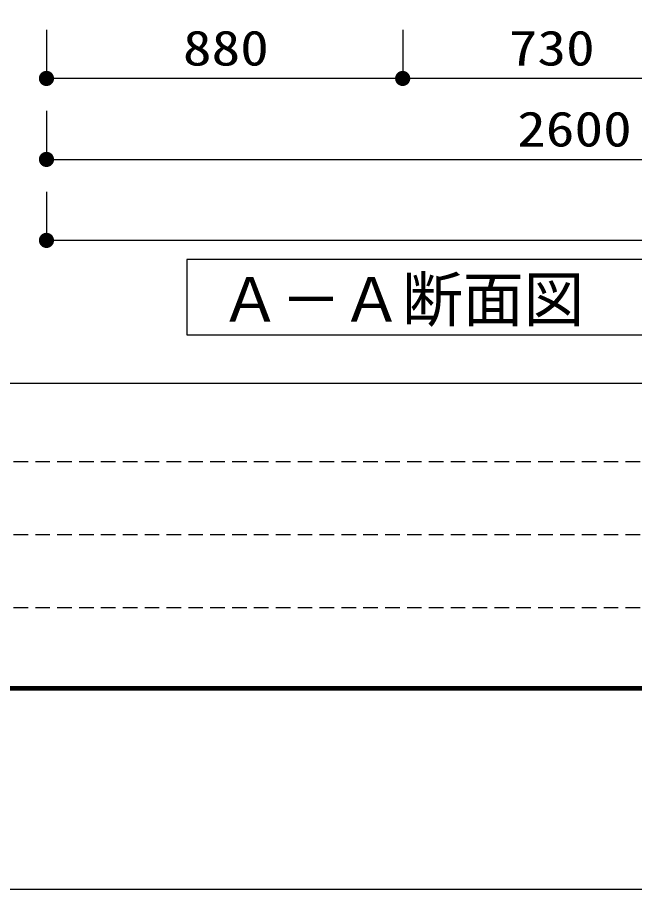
# Model space of a CAD drawing. Units: millimetres, scale not verified. Extents: x -21929 to 8910, y -6308 to 6308.
# Drawn here: x -6320 to -4796, y -6308 to -4154 of the extents above; entities that cross this region are included whole.
import ezdxf
from ezdxf.enums import TextEntityAlignment as Align

# ---------------------------------------------------------------- set-up
doc = ezdxf.new("R2010")
doc.units = ezdxf.units.MM
doc.header["$LTSCALE"] = 30
doc.linetypes.add('DASHED1', pattern=[1.8, 1.2, -0.6])
for name, color, linetype, lineweight in [('0-6_機器', 3, 'Continuous', 25), ('1-6_00クル-フ-6寸法', 132, 'Continuous', 25), ('1-9_図面枠', 7, 'Continuous', 25), ('1-A_Axis_waku', 7, 'Continuous', 25)]:
    doc.layers.add(name, color=color, linetype=linetype, lineweight=lineweight)
doc.styles.add('ＭＳ ゴシック', font='')
doc.styles.get('ＭＳ ゴシック').set_extended_font_data('MS Gothic')

msp = doc.modelspace()

# ---------------------------------------------------------------- linework, layer by layer
at = {"layer": '0-6_機器'}
msp.add_lwpolyline([(-3872.27, -4937.72), (-3872.27, -4751.41), (-5901.6, -4751.41), (-5901.6, -4937.72)], close=True, dxfattribs=at)
at = {"layer": '1-6_00クル-フ-6寸法', "color": 4}
for p, q in [((-6248.7, -4184.16), (-6248.7, -4304.16)), ((-5368.7, -4184.16), (-5368.7, -4304.16)), ((-5368.7, -4184.16), (-5368.7, -4304.16)), ((-5368.7, -4304.16), (-6248.7, -4304.16)), ((-4638.7, -4304.16), (-5368.7, -4304.16)), ((-6248.7, -4384.16), (-6248.7, -4504.16)), ((-6248.7, -4504.16), (-3648.7, -4504.16)), ((-6248.7, -4584.16), (-6248.7, -4704.16)), ((-2868.67, -4704.16), (-6248.7, -4704.16))]:
    msp.add_line(p, q, dxfattribs=at)
at = {"layer": '1-6_00クル-フ-6寸法'}
for points in [[(-6248.7, -4304.16), (-6256.68, -4287.2), (-6254.49, -4286.33)], [(-6248.7, -4304.16), (-6254.49, -4286.33), (-6252.21, -4285.75)], [(-6248.7, -4304.16), (-6252.21, -4285.75), (-6249.88, -4285.45)], [(-6248.7, -4304.16), (-6249.88, -4285.45), (-6247.52, -4285.45)], [(-6248.7, -4304.16), (-6247.52, -4285.45), (-6245.19, -4285.75)], [(-6248.7, -4304.16), (-6245.19, -4285.75), (-6242.9, -4286.33)], [(-6248.7, -4304.16), (-6242.9, -4286.33), (-6240.72, -4287.2)], [(-5368.7, -4304.16), (-5376.68, -4287.2), (-5374.49, -4286.33)], [(-5368.7, -4304.16), (-5376.68, -4287.2), (-5374.49, -4286.33)], [(-5368.7, -4304.16), (-5374.49, -4286.33), (-5372.21, -4285.75)], [(-5368.7, -4304.16), (-5374.49, -4286.33), (-5372.21, -4285.75)], [(-5368.7, -4304.16), (-5372.21, -4285.75), (-5369.88, -4285.45)], [(-5368.7, -4304.16), (-5372.21, -4285.75), (-5369.88, -4285.45)], [(-5368.7, -4304.16), (-5369.88, -4285.45), (-5367.52, -4285.45)], [(-5368.7, -4304.16), (-5369.88, -4285.45), (-5367.52, -4285.45)], [(-5368.7, -4304.16), (-5367.52, -4285.45), (-5365.19, -4285.75)], [(-5368.7, -4304.16), (-5367.52, -4285.45), (-5365.19, -4285.75)], [(-5368.7, -4304.16), (-5365.19, -4285.75), (-5362.91, -4286.33)], [(-5368.7, -4304.16), (-5365.19, -4285.75), (-5362.91, -4286.33)], [(-5368.7, -4304.16), (-5362.91, -4286.33), (-5360.72, -4287.2)], [(-5368.7, -4304.16), (-5362.91, -4286.33), (-5360.72, -4287.2)], [(-6248.7, -4304.16), (-6267.45, -4304.16), (-6267.3, -4301.81)], [(-6248.7, -4304.16), (-6267.3, -4306.51), (-6267.45, -4304.16)], [(-6248.7, -4304.16), (-6267.3, -4301.81), (-6266.86, -4299.5)], [(-6248.7, -4304.16), (-6266.86, -4308.83), (-6267.3, -4306.51)], [(-6248.7, -4304.16), (-6266.86, -4299.5), (-6266.13, -4297.26)], [(-6248.7, -4304.16), (-6266.13, -4311.07), (-6266.86, -4308.83)], [(-6248.7, -4304.16), (-6266.13, -4297.26), (-6265.13, -4295.13)], [(-6248.7, -4304.16), (-6265.13, -4313.2), (-6266.13, -4311.07)], [(-6248.7, -4304.16), (-6265.13, -4295.13), (-6263.87, -4293.14)], [(-6248.7, -4304.16), (-6263.87, -4315.18), (-6265.13, -4313.2)], [(-6248.7, -4304.16), (-6263.87, -4293.14), (-6262.37, -4291.33)], [(-6248.7, -4304.16), (-6262.37, -4317), (-6263.87, -4315.18)], [(-6248.7, -4304.16), (-6262.37, -4291.33), (-6260.65, -4289.72)], [(-6248.7, -4304.16), (-6260.65, -4318.61), (-6262.37, -4317)], [(-6248.7, -4304.16), (-6260.65, -4289.72), (-6258.75, -4288.33)], [(-6248.7, -4304.16), (-6258.75, -4319.99), (-6260.65, -4318.61)], [(-6248.7, -4304.16), (-6258.75, -4288.33), (-6256.68, -4287.2)], [(-6248.7, -4304.16), (-6256.68, -4321.13), (-6258.75, -4319.99)], [(-6248.7, -4304.16), (-6254.49, -4322), (-6256.68, -4321.13)], [(-6248.7, -4304.16), (-6252.21, -4322.58), (-6254.49, -4322)], [(-6248.7, -4304.16), (-6249.88, -4322.88), (-6252.21, -4322.58)], [(-6248.7, -4304.16), (-6247.52, -4322.88), (-6249.88, -4322.88)], [(-6248.7, -4304.16), (-6240.72, -4287.2), (-6238.65, -4288.33)], [(-6248.7, -4304.16), (-6238.65, -4288.33), (-6236.75, -4289.72)], [(-6248.7, -4304.16), (-6236.75, -4289.72), (-6235.03, -4291.33)], [(-6248.7, -4304.16), (-6235.03, -4291.33), (-6233.53, -4293.14)], [(-6248.7, -4304.16), (-6233.53, -4293.14), (-6232.27, -4295.13)], [(-6248.7, -4304.16), (-6232.27, -4295.13), (-6231.27, -4297.26)], [(-6248.7, -4304.16), (-6231.27, -4297.26), (-6230.54, -4299.5)], [(-6248.7, -4304.16), (-6230.54, -4299.5), (-6230.1, -4301.81)], [(-6248.7, -4304.16), (-6230.1, -4301.81), (-6229.95, -4304.16)], [(-6248.7, -4304.16), (-6245.19, -4322.58), (-6247.52, -4322.88)], [(-6248.7, -4304.16), (-6242.9, -4322), (-6245.19, -4322.58)], [(-6248.7, -4304.16), (-6240.72, -4321.13), (-6242.9, -4322)], [(-6248.7, -4304.16), (-6238.65, -4319.99), (-6240.72, -4321.13)], [(-6248.7, -4304.16), (-6236.75, -4318.61), (-6238.65, -4319.99)], [(-6248.7, -4304.16), (-6235.03, -4317), (-6236.75, -4318.61)], [(-6248.7, -4304.16), (-6233.53, -4315.18), (-6235.03, -4317)], [(-6248.7, -4304.16), (-6232.27, -4313.2), (-6233.53, -4315.18)], [(-6248.7, -4304.16), (-6231.27, -4311.07), (-6232.27, -4313.2)], [(-6248.7, -4304.16), (-6230.54, -4308.83), (-6231.27, -4311.07)], [(-6248.7, -4304.16), (-6230.1, -4306.51), (-6230.54, -4308.83)], [(-6248.7, -4304.16), (-6229.95, -4304.16), (-6230.1, -4306.51)], [(-5368.7, -4304.16), (-5387.45, -4304.16), (-5387.3, -4301.81)], [(-5368.7, -4304.16), (-5387.45, -4304.16), (-5387.3, -4301.81)], [(-5368.7, -4304.16), (-5387.3, -4306.51), (-5387.45, -4304.16)], [(-5368.7, -4304.16), (-5387.3, -4306.51), (-5387.45, -4304.16)], [(-5368.7, -4304.16), (-5387.3, -4301.81), (-5386.86, -4299.5)], [(-5368.7, -4304.16), (-5387.3, -4301.81), (-5386.86, -4299.5)], [(-5368.7, -4304.16), (-5386.86, -4308.83), (-5387.3, -4306.51)], [(-5368.7, -4304.16), (-5386.86, -4308.83), (-5387.3, -4306.51)], [(-5368.7, -4304.16), (-5386.86, -4299.5), (-5386.13, -4297.26)], [(-5368.7, -4304.16), (-5386.86, -4299.5), (-5386.13, -4297.26)], [(-5368.7, -4304.16), (-5386.13, -4311.07), (-5386.86, -4308.83)], [(-5368.7, -4304.16), (-5386.13, -4311.07), (-5386.86, -4308.83)], [(-5368.7, -4304.16), (-5386.13, -4297.26), (-5385.13, -4295.13)], [(-5368.7, -4304.16), (-5386.13, -4297.26), (-5385.13, -4295.13)], [(-5368.7, -4304.16), (-5385.13, -4313.2), (-5386.13, -4311.07)], [(-5368.7, -4304.16), (-5385.13, -4313.2), (-5386.13, -4311.07)], [(-5368.7, -4304.16), (-5385.13, -4295.13), (-5383.87, -4293.14)], [(-5368.7, -4304.16), (-5385.13, -4295.13), (-5383.87, -4293.14)], [(-5368.7, -4304.16), (-5383.87, -4315.18), (-5385.13, -4313.2)], [(-5368.7, -4304.16), (-5383.87, -4315.18), (-5385.13, -4313.2)], [(-5368.7, -4304.16), (-5383.87, -4293.14), (-5382.37, -4291.33)], [(-5368.7, -4304.16), (-5383.87, -4293.14), (-5382.37, -4291.33)], [(-5368.7, -4304.16), (-5382.37, -4317), (-5383.87, -4315.18)], [(-5368.7, -4304.16), (-5382.37, -4317), (-5383.87, -4315.18)], [(-5368.7, -4304.16), (-5382.37, -4291.33), (-5380.65, -4289.72)], [(-5368.7, -4304.16), (-5382.37, -4291.33), (-5380.65, -4289.72)], [(-5368.7, -4304.16), (-5380.65, -4318.61), (-5382.37, -4317)], [(-5368.7, -4304.16), (-5380.65, -4318.61), (-5382.37, -4317)], [(-5368.7, -4304.16), (-5380.65, -4289.72), (-5378.75, -4288.33)], [(-5368.7, -4304.16), (-5380.65, -4289.72), (-5378.75, -4288.33)], [(-5368.7, -4304.16), (-5378.75, -4319.99), (-5380.65, -4318.61)], [(-5368.7, -4304.16), (-5378.75, -4319.99), (-5380.65, -4318.61)], [(-5368.7, -4304.16), (-5378.75, -4288.33), (-5376.68, -4287.2)], [(-5368.7, -4304.16), (-5378.75, -4288.33), (-5376.68, -4287.2)], [(-5368.7, -4304.16), (-5376.68, -4321.13), (-5378.75, -4319.99)], [(-5368.7, -4304.16), (-5376.68, -4321.13), (-5378.75, -4319.99)], [(-5368.7, -4304.16), (-5374.49, -4322), (-5376.68, -4321.13)], [(-5368.7, -4304.16), (-5374.49, -4322), (-5376.68, -4321.13)], [(-5368.7, -4304.16), (-5372.21, -4322.58), (-5374.49, -4322)], [(-5368.7, -4304.16), (-5372.21, -4322.58), (-5374.49, -4322)], [(-5368.7, -4304.16), (-5369.88, -4322.88), (-5372.21, -4322.58)], [(-5368.7, -4304.16), (-5369.88, -4322.88), (-5372.21, -4322.58)], [(-5368.7, -4304.16), (-5367.52, -4322.88), (-5369.88, -4322.88)], [(-5368.7, -4304.16), (-5367.52, -4322.88), (-5369.88, -4322.88)], [(-5368.7, -4304.16), (-5360.72, -4287.2), (-5358.65, -4288.33)], [(-5368.7, -4304.16), (-5360.72, -4287.2), (-5358.65, -4288.33)], [(-5368.7, -4304.16), (-5358.65, -4288.33), (-5356.75, -4289.72)], [(-5368.7, -4304.16), (-5358.65, -4288.33), (-5356.75, -4289.72)], [(-5368.7, -4304.16), (-5356.75, -4289.72), (-5355.03, -4291.33)], [(-5368.7, -4304.16), (-5356.75, -4289.72), (-5355.03, -4291.33)], [(-5368.7, -4304.16), (-5355.03, -4291.33), (-5353.53, -4293.14)], [(-5368.7, -4304.16), (-5355.03, -4291.33), (-5353.53, -4293.14)], [(-5368.7, -4304.16), (-5353.53, -4293.14), (-5352.27, -4295.13)], [(-5368.7, -4304.16), (-5353.53, -4293.14), (-5352.27, -4295.13)], [(-5368.7, -4304.16), (-5352.27, -4295.13), (-5351.27, -4297.26)], [(-5368.7, -4304.16), (-5352.27, -4295.13), (-5351.27, -4297.26)], [(-5368.7, -4304.16), (-5351.27, -4297.26), (-5350.54, -4299.5)], [(-5368.7, -4304.16), (-5351.27, -4297.26), (-5350.54, -4299.5)], [(-5368.7, -4304.16), (-5350.54, -4299.5), (-5350.1, -4301.81)], [(-5368.7, -4304.16), (-5350.54, -4299.5), (-5350.1, -4301.81)], [(-5368.7, -4304.16), (-5350.1, -4301.81), (-5349.95, -4304.16)], [(-5368.7, -4304.16), (-5350.1, -4301.81), (-5349.95, -4304.16)], [(-5368.7, -4304.16), (-5365.19, -4322.58), (-5367.52, -4322.88)], [(-5368.7, -4304.16), (-5362.91, -4322), (-5365.19, -4322.58)], [(-5368.7, -4304.16), (-5360.72, -4321.13), (-5362.91, -4322)], [(-5368.7, -4304.16), (-5358.65, -4319.99), (-5360.72, -4321.13)], [(-5368.7, -4304.16), (-5356.75, -4318.61), (-5358.65, -4319.99)], [(-5368.7, -4304.16), (-5355.03, -4317), (-5356.75, -4318.61)], [(-5368.7, -4304.16), (-5353.53, -4315.18), (-5355.03, -4317)], [(-5368.7, -4304.16), (-5352.27, -4313.2), (-5353.53, -4315.18)], [(-5368.7, -4304.16), (-5351.27, -4311.07), (-5352.27, -4313.2)], [(-5368.7, -4304.16), (-5350.54, -4308.83), (-5351.27, -4311.07)], [(-5368.7, -4304.16), (-5350.1, -4306.51), (-5350.54, -4308.83)], [(-5368.7, -4304.16), (-5349.95, -4304.16), (-5350.1, -4306.51)], [(-5368.7, -4304.16), (-5365.19, -4322.58), (-5367.52, -4322.88)], [(-5368.7, -4304.16), (-5362.91, -4322), (-5365.19, -4322.58)], [(-5368.7, -4304.16), (-5360.72, -4321.13), (-5362.91, -4322)], [(-5368.7, -4304.16), (-5358.65, -4319.99), (-5360.72, -4321.13)], [(-5368.7, -4304.16), (-5356.75, -4318.61), (-5358.65, -4319.99)], [(-5368.7, -4304.16), (-5355.03, -4317), (-5356.75, -4318.61)], [(-5368.7, -4304.16), (-5353.53, -4315.18), (-5355.03, -4317)], [(-5368.7, -4304.16), (-5352.27, -4313.2), (-5353.53, -4315.18)], [(-5368.7, -4304.16), (-5351.27, -4311.07), (-5352.27, -4313.2)], [(-5368.7, -4304.16), (-5350.54, -4308.83), (-5351.27, -4311.07)], [(-5368.7, -4304.16), (-5350.1, -4306.51), (-5350.54, -4308.83)], [(-5368.7, -4304.16), (-5349.95, -4304.16), (-5350.1, -4306.51)], [(-6248.7, -4504.16), (-6267.45, -4504.16), (-6267.3, -4501.81)], [(-6248.7, -4504.16), (-6267.3, -4501.81), (-6266.86, -4499.5)], [(-6248.7, -4504.16), (-6266.86, -4499.5), (-6266.13, -4497.26)], [(-6248.7, -4504.16), (-6266.13, -4497.26), (-6265.13, -4495.13)], [(-6248.7, -4504.16), (-6265.13, -4495.13), (-6263.87, -4493.14)], [(-6248.7, -4504.16), (-6263.87, -4493.14), (-6262.37, -4491.33)], [(-6248.7, -4504.16), (-6262.37, -4491.33), (-6260.65, -4489.72)], [(-6248.7, -4504.16), (-6260.65, -4489.72), (-6258.75, -4488.33)], [(-6248.7, -4504.16), (-6258.75, -4488.33), (-6256.68, -4487.2)], [(-6248.7, -4504.16), (-6256.68, -4487.2), (-6254.49, -4486.33)], [(-6248.7, -4504.16), (-6254.49, -4486.33), (-6252.21, -4485.75)], [(-6248.7, -4504.16), (-6252.21, -4485.75), (-6249.88, -4485.45)], [(-6248.7, -4504.16), (-6249.88, -4485.45), (-6247.52, -4485.45)], [(-6248.7, -4504.16), (-6247.52, -4485.45), (-6245.19, -4485.75)], [(-6248.7, -4504.16), (-6245.19, -4485.75), (-6242.9, -4486.33)], [(-6248.7, -4504.16), (-6242.9, -4486.33), (-6240.72, -4487.2)], [(-6248.7, -4504.16), (-6240.72, -4487.2), (-6238.65, -4488.33)], [(-6248.7, -4504.16), (-6238.65, -4488.33), (-6236.75, -4489.72)], [(-6248.7, -4504.16), (-6236.75, -4489.72), (-6235.03, -4491.33)], [(-6248.7, -4504.16), (-6235.03, -4491.33), (-6233.53, -4493.14)], [(-6248.7, -4504.16), (-6233.53, -4493.14), (-6232.27, -4495.13)], [(-6248.7, -4504.16), (-6232.27, -4495.13), (-6231.27, -4497.26)], [(-6248.7, -4504.16), (-6231.27, -4497.26), (-6230.54, -4499.5)], [(-6248.7, -4504.16), (-6230.54, -4499.5), (-6230.1, -4501.81)], [(-6248.7, -4504.16), (-6230.1, -4501.81), (-6229.95, -4504.16)], [(-6248.7, -4504.16), (-6267.3, -4506.51), (-6267.45, -4504.16)], [(-6248.7, -4504.16), (-6266.86, -4508.83), (-6267.3, -4506.51)], [(-6248.7, -4504.16), (-6266.13, -4511.07), (-6266.86, -4508.83)], [(-6248.7, -4504.16), (-6265.13, -4513.2), (-6266.13, -4511.07)], [(-6248.7, -4504.16), (-6263.87, -4515.18), (-6265.13, -4513.2)], [(-6248.7, -4504.16), (-6262.37, -4517), (-6263.87, -4515.18)], [(-6248.7, -4504.16), (-6260.65, -4518.61), (-6262.37, -4517)], [(-6248.7, -4504.16), (-6258.75, -4519.99), (-6260.65, -4518.61)], [(-6248.7, -4504.16), (-6256.68, -4521.13), (-6258.75, -4519.99)], [(-6248.7, -4504.16), (-6254.49, -4522), (-6256.68, -4521.13)], [(-6248.7, -4504.16), (-6252.21, -4522.58), (-6254.49, -4522)], [(-6248.7, -4504.16), (-6249.88, -4522.88), (-6252.21, -4522.58)], [(-6248.7, -4504.16), (-6247.52, -4522.88), (-6249.88, -4522.88)], [(-6248.7, -4504.16), (-6245.19, -4522.58), (-6247.52, -4522.88)], [(-6248.7, -4504.16), (-6242.9, -4522), (-6245.19, -4522.58)], [(-6248.7, -4504.16), (-6240.72, -4521.13), (-6242.9, -4522)], [(-6248.7, -4504.16), (-6238.65, -4519.99), (-6240.72, -4521.13)], [(-6248.7, -4504.16), (-6236.75, -4518.61), (-6238.65, -4519.99)], [(-6248.7, -4504.16), (-6235.03, -4517), (-6236.75, -4518.61)], [(-6248.7, -4504.16), (-6233.53, -4515.18), (-6235.03, -4517)], [(-6248.7, -4504.16), (-6232.27, -4513.2), (-6233.53, -4515.18)], [(-6248.7, -4504.16), (-6231.27, -4511.07), (-6232.27, -4513.2)], [(-6248.7, -4504.16), (-6230.54, -4508.83), (-6231.27, -4511.07)], [(-6248.7, -4504.16), (-6230.1, -4506.51), (-6230.54, -4508.83)], [(-6248.7, -4504.16), (-6229.95, -4504.16), (-6230.1, -4506.51)], [(-6248.7, -4704.16), (-6266.13, -4697.26), (-6265.13, -4695.13)], [(-6248.7, -4704.16), (-6265.13, -4695.13), (-6263.87, -4693.14)], [(-6248.7, -4704.16), (-6263.87, -4693.14), (-6262.37, -4691.33)], [(-6248.7, -4704.16), (-6262.37, -4691.33), (-6260.65, -4689.72)], [(-6248.7, -4704.16), (-6260.65, -4689.72), (-6258.75, -4688.33)], [(-6248.7, -4704.16), (-6258.75, -4688.33), (-6256.68, -4687.2)], [(-6248.7, -4704.16), (-6256.68, -4687.2), (-6254.49, -4686.33)], [(-6248.7, -4704.16), (-6254.49, -4686.33), (-6252.21, -4685.75)], [(-6248.7, -4704.16), (-6252.21, -4685.75), (-6249.88, -4685.45)], [(-6248.7, -4704.16), (-6249.88, -4685.45), (-6247.52, -4685.45)], [(-6248.7, -4704.16), (-6247.52, -4685.45), (-6245.19, -4685.75)], [(-6248.7, -4704.16), (-6245.19, -4685.75), (-6242.9, -4686.33)], [(-6248.7, -4704.16), (-6242.9, -4686.33), (-6240.72, -4687.2)], [(-6248.7, -4704.16), (-6240.72, -4687.2), (-6238.65, -4688.33)], [(-6248.7, -4704.16), (-6238.65, -4688.33), (-6236.75, -4689.72)], [(-6248.7, -4704.16), (-6236.75, -4689.72), (-6235.03, -4691.33)], [(-6248.7, -4704.16), (-6235.03, -4691.33), (-6233.53, -4693.14)], [(-6248.7, -4704.16), (-6233.53, -4693.14), (-6232.27, -4695.13)], [(-6248.7, -4704.16), (-6232.27, -4695.13), (-6231.27, -4697.26)], [(-6248.7, -4704.16), (-6267.45, -4704.16), (-6267.3, -4701.81)], [(-6248.7, -4704.16), (-6267.3, -4706.51), (-6267.45, -4704.16)], [(-6248.7, -4704.16), (-6267.3, -4701.81), (-6266.86, -4699.5)], [(-6248.7, -4704.16), (-6266.86, -4708.83), (-6267.3, -4706.51)], [(-6248.7, -4704.16), (-6266.86, -4699.5), (-6266.13, -4697.26)], [(-6248.7, -4704.16), (-6266.13, -4711.07), (-6266.86, -4708.83)], [(-6248.7, -4704.16), (-6265.13, -4713.2), (-6266.13, -4711.07)], [(-6248.7, -4704.16), (-6263.87, -4715.18), (-6265.13, -4713.2)], [(-6248.7, -4704.16), (-6262.37, -4717), (-6263.87, -4715.18)], [(-6248.7, -4704.16), (-6260.65, -4718.61), (-6262.37, -4717)], [(-6248.7, -4704.16), (-6258.75, -4719.99), (-6260.65, -4718.61)], [(-6248.7, -4704.16), (-6256.68, -4721.13), (-6258.75, -4719.99)], [(-6248.7, -4704.16), (-6254.49, -4722), (-6256.68, -4721.13)], [(-6248.7, -4704.16), (-6252.21, -4722.58), (-6254.49, -4722)], [(-6248.7, -4704.16), (-6249.88, -4722.88), (-6252.21, -4722.58)], [(-6248.7, -4704.16), (-6247.52, -4722.88), (-6249.88, -4722.88)], [(-6248.7, -4704.16), (-6231.27, -4697.26), (-6230.54, -4699.5)], [(-6248.7, -4704.16), (-6230.54, -4699.5), (-6230.1, -4701.81)], [(-6248.7, -4704.16), (-6230.1, -4701.81), (-6229.95, -4704.16)], [(-6248.7, -4704.16), (-6245.19, -4722.58), (-6247.52, -4722.88)], [(-6248.7, -4704.16), (-6242.9, -4722), (-6245.19, -4722.58)], [(-6248.7, -4704.16), (-6240.72, -4721.13), (-6242.9, -4722)], [(-6248.7, -4704.16), (-6238.65, -4719.99), (-6240.72, -4721.13)], [(-6248.7, -4704.16), (-6236.75, -4718.61), (-6238.65, -4719.99)], [(-6248.7, -4704.16), (-6235.03, -4717), (-6236.75, -4718.61)], [(-6248.7, -4704.16), (-6233.53, -4715.18), (-6235.03, -4717)], [(-6248.7, -4704.16), (-6232.27, -4713.2), (-6233.53, -4715.18)], [(-6248.7, -4704.16), (-6231.27, -4711.07), (-6232.27, -4713.2)], [(-6248.7, -4704.16), (-6230.54, -4708.83), (-6231.27, -4711.07)], [(-6248.7, -4704.16), (-6230.1, -4706.51), (-6230.54, -4708.83)], [(-6248.7, -4704.16), (-6229.95, -4704.16), (-6230.1, -4706.51)]]:
    msp.add_solid(points, dxfattribs=at)
at = {"layer": '1-9_図面枠'}
msp.add_lwpolyline([(-8910, -6307.5), (-8910, 6307.5), (8910, 6307.5), (8910, -6307.5)], close=True, dxfattribs=at)
at = {"layer": '1-A_Axis_waku'}
for p, q in [((-7770, -5056.5), (8400, -5056.5)), ((8408.4, -5814.9), (-7778.4, -5814.9)), ((8407.8, -5814.3), (-7777.8, -5814.3)), ((8407.2, -5813.7), (-7777.2, -5813.7)), ((8406.6, -5813.1), (-7776.6, -5813.1)), ((8406, -5812.5), (-7776, -5812.5)), ((8405.4, -5811.9), (-7775.4, -5811.9)), ((8404.8, -5811.3), (-7774.8, -5811.3)), ((8404.2, -5810.7), (-7774.2, -5810.7)), ((8403.6, -5810.1), (-7773.6, -5810.1)), ((8403, -5809.5), (-7773, -5809.5)), ((8402.4, -5808.9), (-7772.4, -5808.9)), ((8401.8, -5808.3), (-7771.8, -5808.3)), ((8401.2, -5807.7), (-7771.2, -5807.7)), ((8400.6, -5807.1), (-7770.6, -5807.1)), ((-7770, -5806.5), (8400, -5806.5))]:
    msp.add_line(p, q, dxfattribs=at)
at = {"layer": '1-A_Axis_waku', "linetype": 'DASHED1'}
for p, q in [((240, -5251.5), (-7770, -5251.5)), ((240, -5431.5), (-7770, -5431.5)), ((240, -5611.5), (-7770, -5611.5))]:
    msp.add_line(p, q, dxfattribs=at)

# ---------------------------------------------------------------- texts
at = {"layer": '0-6_機器', "color": 4, "style": 'ＭＳ ゴシック'}
msp.add_text('Ａ－Ａ断面図', height=110, dxfattribs=at).set_placement((-5820.35, -4937.69), align=Align.BOTTOM_LEFT)
at = {"layer": '1-6_00クル-フ-6寸法', "color": 3, "style": 'ＭＳ ゴシック', "width": 1.2}
for s, p in [('880', (-5911.56, -4298.32)), ('730', (-5106.56, -4298.32)), ('2600', (-5085.84, -4498.32))]:
    msp.add_text(s, height=86.66, dxfattribs=at).set_placement(p, align=Align.BOTTOM_LEFT)

doc.saveas('drawing.dxf')
